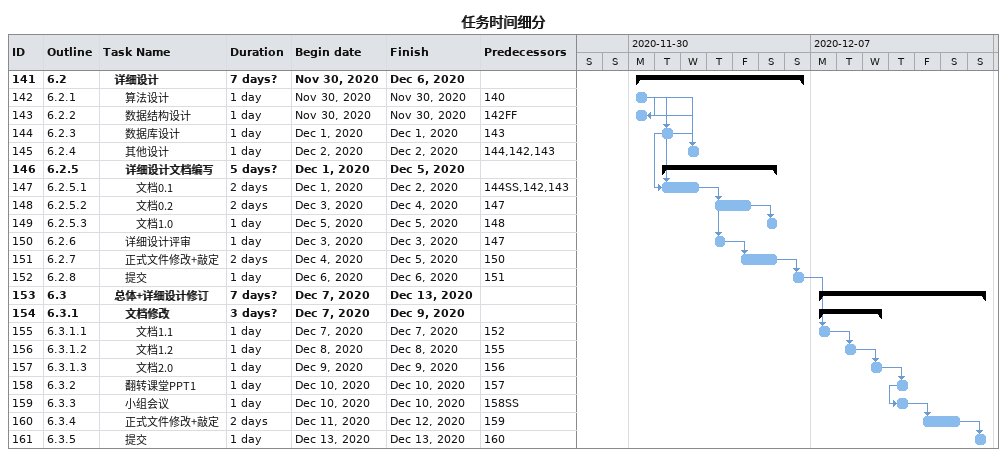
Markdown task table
任务时间细分

| ID | WBS | Task | Duration | Start | Finish | Predecessors |
|---|---|---|---|---|---|---|
| 141 | 6.2 | **详细设计** | 7d? | 2020-11-30 | 2020-12-06 |  |
| 142 | 6.2.1 | 算法设计 | 1d | 2020-11-30 | 2020-11-30 | 140 |
| 143 | 6.2.2 | 数据结构设计 | 1d | 2020-11-30 | 2020-11-30 | 142FF |
| 144 | 6.2.3 | 数据库设计 | 1d | 2020-12-01 | 2020-12-01 | 143 |
| 145 | 6.2.4 | 其他设计 | 1d | 2020-12-02 | 2020-12-02 | 144, 142, 143 |
| 146 | 6.2.5 | **详细设计文档编写** | 5d? | 2020-12-01 | 2020-12-05 |  |
| 147 | 6.2.5.1 | 文档0.1 | 2d | 2020-12-01 | 2020-12-02 | 144SS, 142, 143 |
| 148 | 6.2.5.2 | 文档0.2 | 2d | 2020-12-03 | 2020-12-04 | 147 |
| 149 | 6.2.5.3 | 文档1.0 | 1d | 2020-12-05 | 2020-12-05 | 148 |
| 150 | 6.2.6 | 详细设计评审 | 1d | 2020-12-03 | 2020-12-03 | 147 |
| 151 | 6.2.7 | 正式文件修改+敲定 | 2d | 2020-12-04 | 2020-12-05 | 150 |
| 152 | 6.2.8 | 提交 | 1d | 2020-12-06 | 2020-12-06 | 151 |
| 153 | 6.3 | **总体+详细设计修订** | 7d? | 2020-12-07 | 2020-12-13 |  |
| 154 | 6.3.1 | **文档修改** | 3d? | 2020-12-07 | 2020-12-09 |  |
| 155 | 6.3.1.1 | 文档1.1 | 1d | 2020-12-07 | 2020-12-07 | 152 |
| 156 | 6.3.1.2 | 文档1.2 | 1d | 2020-12-08 | 2020-12-08 | 155 |
| 157 | 6.3.1.3 | 文档2.0 | 1d | 2020-12-09 | 2020-12-09 | 156 |
| 158 | 6.3.2 | 翻转课堂PPT1 | 1d | 2020-12-10 | 2020-12-10 | 157 |
| 159 | 6.3.3 | 小组会议 | 1d | 2020-12-10 | 2020-12-10 | 158SS |
| 160 | 6.3.4 | 正式文件修改+敲定 | 2d | 2020-12-11 | 2020-12-12 | 159 |
| 161 | 6.3.5 | 提交 | 1d | 2020-12-13 | 2020-12-13 | 160 |
